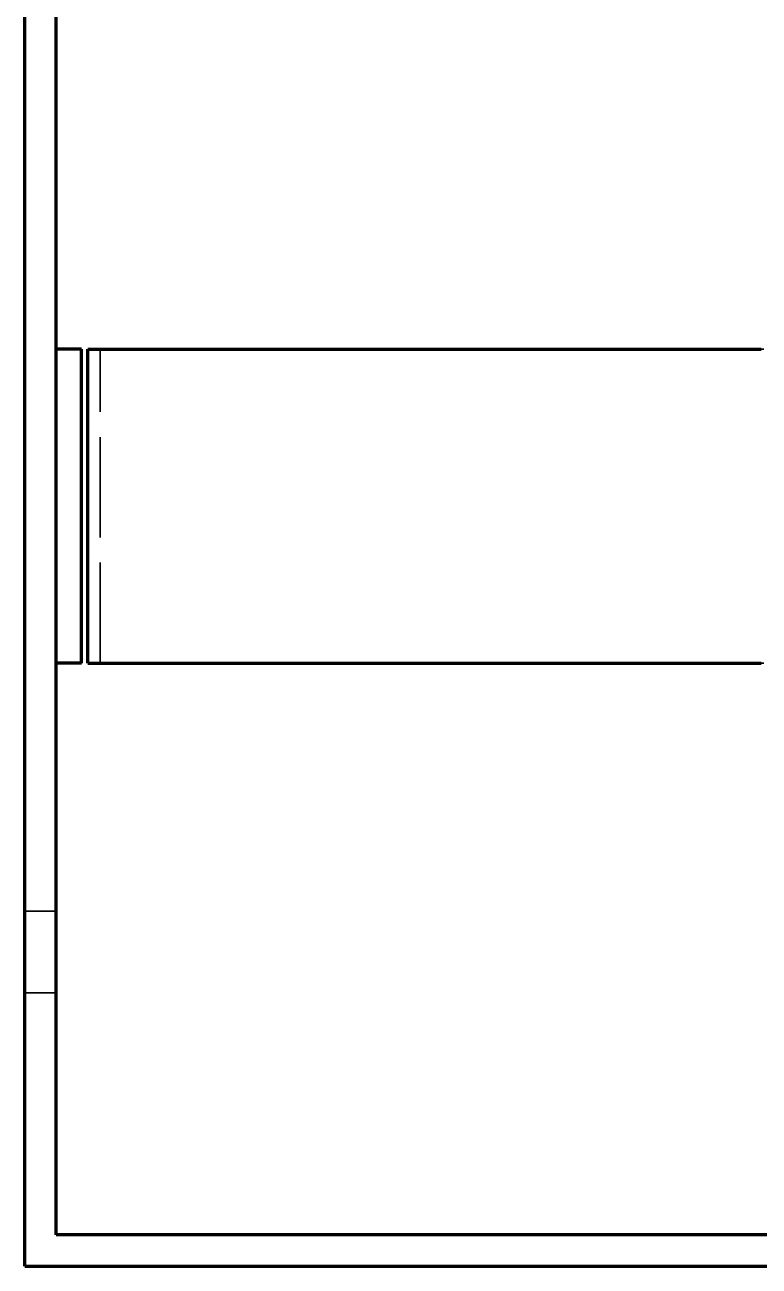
# Model space of a CAD drawing. Header units: millimetres. Extents: x 0 to 420, y 0 to 297.
# Drawn here: x 152.88 to 182.09, y 172.88 to 222.28 of the extents above; entities that cross this region are included whole.
import ezdxf

# ---------------------------------------------------------------- set-up
doc = ezdxf.new("R2010")
doc.units = ezdxf.units.MM
doc.linetypes.add('IRAM-E-TRAZOS', pattern=[5, 4, -1])
doc.layers.add('01-VISIBLE', color=7, linetype='CONTINUOUS', lineweight=70)
doc.layers.add('02-OCULTA', color=4, linetype='IRAM-E-TRAZOS', lineweight=35)

msp = doc.modelspace()

# ---------------------------------------------------------------- linework, layer by layer
at = {"layer": '01-VISIBLE'}
for p, q in [((152.875, 172.875), (152.875, 269.875)), ((154.125, 174.125), (154.125, 269.875)), ((155.125, 209.375), (154.125, 209.375)), ((155.125, 196.875), (155.125, 209.375)), ((155.375, 196.875), (155.375, 209.375)), ((155.125, 196.875), (154.125, 196.875)), ((218.375, 174.125), (154.125, 174.125)), ((152.875, 172.875), (219.625, 172.875))]:
    msp.add_line(p, q, dxfattribs=at)
for points in [[(155.375, 209.375), (155.575, 209.375), (155.775, 209.375), (155.975, 209.375), (156.175, 209.375), (156.375, 209.375), (156.575, 209.375), (156.775, 209.375), (156.975, 209.375), (157.175, 209.375), (157.375, 209.375), (157.575, 209.375), (157.775, 209.375), (157.975, 209.375), (158.175, 209.375), (158.375, 209.375), (158.575, 209.375), (158.775, 209.375), (158.975, 209.375), (159.175, 209.375), (159.375, 209.375), (159.575, 209.375), (159.775, 209.375), (159.975, 209.375), (160.175, 209.375), (160.375, 209.375), (160.575, 209.375), (160.775, 209.375), (160.975, 209.375), (161.175, 209.375), (161.375, 209.375), (161.575, 209.375), (161.775, 209.375), (161.975, 209.375), (162.175, 209.375), (162.375, 209.375), (162.575, 209.375), (162.775, 209.375), (162.975, 209.375), (163.175, 209.375), (163.375, 209.375), (163.575, 209.375), (163.775, 209.375), (163.975, 209.375), (164.175, 209.375), (164.375, 209.375), (164.575, 209.375), (164.775, 209.375), (164.975, 209.375), (165.175, 209.375), (165.375, 209.375), (165.575, 209.375), (165.775, 209.375), (165.975, 209.375), (166.175, 209.375), (166.375, 209.375), (166.575, 209.375), (166.775, 209.375), (166.975, 209.375), (167.175, 209.375), (167.375, 209.375), (167.575, 209.375), (167.775, 209.375), (167.975, 209.375), (168.175, 209.375), (168.375, 209.375), (168.575, 209.375), (168.775, 209.375), (168.975, 209.375), (169.175, 209.375), (169.375, 209.375), (169.575, 209.375), (169.775, 209.375), (169.975, 209.375), (170.175, 209.375), (170.375, 209.375), (170.575, 209.375), (170.775, 209.375), (170.975, 209.375), (171.175, 209.375), (171.375, 209.375), (171.575, 209.375), (171.775, 209.375), (171.975, 209.375), (172.175, 209.375), (172.375, 209.375), (172.575, 209.375), (172.775, 209.375), (172.975, 209.375), (173.175, 209.375), (173.375, 209.375), (173.575, 209.375), (173.775, 209.375), (173.975, 209.375), (174.175, 209.375), (174.375, 209.375), (174.575, 209.375), (174.775, 209.375), (174.975, 209.375), (175.175, 209.375), (175.375, 209.375), (175.575, 209.375), (175.775, 209.375), (175.975, 209.375), (176.175, 209.375), (176.375, 209.375), (176.575, 209.375), (176.775, 209.375), (176.975, 209.375), (177.175, 209.375), (177.375, 209.375), (177.575, 209.375), (177.775, 209.375), (177.975, 209.375), (178.175, 209.375), (178.375, 209.375), (178.575, 209.375), (178.775, 209.375), (178.975, 209.375), (179.175, 209.375), (179.375, 209.375), (179.575, 209.375), (179.775, 209.375), (179.975, 209.375), (180.175, 209.375), (180.375, 209.375), (180.575, 209.375), (180.775, 209.375), (180.975, 209.375), (181.175, 209.375), (181.375, 209.375), (181.575, 209.375), (181.775, 209.375), (181.975, 209.375), (182.175, 209.375)], [(155.375, 196.875), (155.575, 196.875), (155.775, 196.875), (155.975, 196.875), (156.175, 196.875), (156.375, 196.875), (156.575, 196.875), (156.775, 196.875), (156.975, 196.875), (157.175, 196.875), (157.375, 196.875), (157.575, 196.875), (157.775, 196.875), (157.975, 196.875), (158.175, 196.875), (158.375, 196.875), (158.575, 196.875), (158.775, 196.875), (158.975, 196.875), (159.175, 196.875), (159.375, 196.875), (159.575, 196.875), (159.775, 196.875), (159.975, 196.875), (160.175, 196.875), (160.375, 196.875), (160.575, 196.875), (160.775, 196.875), (160.975, 196.875), (161.175, 196.875), (161.375, 196.875), (161.575, 196.875), (161.775, 196.875), (161.975, 196.875), (162.175, 196.875), (162.375, 196.875), (162.575, 196.875), (162.775, 196.875), (162.975, 196.875), (163.175, 196.875), (163.375, 196.875), (163.575, 196.875), (163.775, 196.875), (163.975, 196.875), (164.175, 196.875), (164.375, 196.875), (164.575, 196.875), (164.775, 196.875), (164.975, 196.875), (165.175, 196.875), (165.375, 196.875), (165.575, 196.875), (165.775, 196.875), (165.975, 196.875), (166.175, 196.875), (166.375, 196.875), (166.575, 196.875), (166.775, 196.875), (166.975, 196.875), (167.175, 196.875), (167.375, 196.875), (167.575, 196.875), (167.775, 196.875), (167.975, 196.875), (168.175, 196.875), (168.375, 196.875), (168.575, 196.875), (168.775, 196.875), (168.975, 196.875), (169.175, 196.875), (169.375, 196.875), (169.575, 196.875), (169.775, 196.875), (169.975, 196.875), (170.175, 196.875), (170.375, 196.875), (170.575, 196.875), (170.775, 196.875), (170.975, 196.875), (171.175, 196.875), (171.375, 196.875), (171.575, 196.875), (171.775, 196.875), (171.975, 196.875), (172.175, 196.875), (172.375, 196.875), (172.575, 196.875), (172.775, 196.875), (172.975, 196.875), (173.175, 196.875), (173.375, 196.875), (173.575, 196.875), (173.775, 196.875), (173.975, 196.875), (174.175, 196.875), (174.375, 196.875), (174.575, 196.875), (174.775, 196.875), (174.975, 196.875), (175.175, 196.875), (175.375, 196.875), (175.575, 196.875), (175.775, 196.875), (175.975, 196.875), (176.175, 196.875), (176.375, 196.875), (176.575, 196.875), (176.775, 196.875), (176.975, 196.875), (177.175, 196.875), (177.375, 196.875), (177.575, 196.875), (177.775, 196.875), (177.975, 196.875), (178.175, 196.875), (178.375, 196.875), (178.575, 196.875), (178.775, 196.875), (178.975, 196.875), (179.175, 196.875), (179.375, 196.875), (179.575, 196.875), (179.775, 196.875), (179.975, 196.875), (180.175, 196.875), (180.375, 196.875), (180.575, 196.875), (180.775, 196.875), (180.975, 196.875), (181.175, 196.875), (181.375, 196.875), (181.575, 196.875), (181.775, 196.875), (181.975, 196.875), (182.175, 196.875)]]:
    msp.add_lwpolyline(points, dxfattribs=at)
at = {"layer": '02-OCULTA'}
for p, q in [((152.875, 172.875), (152.875, 269.875)), ((154.125, 174.125), (154.125, 269.875)), ((154.125, 196.875), (154.125, 209.375)), ((154.125, 196.875), (154.125, 209.375)), ((155.125, 209.375), (154.125, 209.375)), ((155.125, 196.875), (155.125, 209.375)), ((155.875, 196.875), (155.875, 209.375)), ((155.125, 196.875), (154.125, 196.875)), ((152.875, 187), (154.125, 187)), ((152.875, 187), (154.125, 187)), ((152.875, 183.75), (154.125, 183.75)), ((152.875, 183.75), (154.125, 183.75)), ((218.375, 174.125), (154.125, 174.125)), ((152.875, 172.875), (219.625, 172.875))]:
    msp.add_line(p, q, dxfattribs=at)
for points in [[(182.26, 209.375), (182.06, 209.375), (181.859, 209.375), (181.658, 209.375), (181.458, 209.375), (181.257, 209.375), (181.057, 209.375), (180.856, 209.375), (180.655, 209.375), (180.455, 209.375), (180.254, 209.375), (180.053, 209.375), (179.853, 209.375), (179.652, 209.375), (179.451, 209.375), (179.251, 209.375), (179.05, 209.375), (178.85, 209.375), (178.649, 209.375), (178.448, 209.375), (178.248, 209.375), (178.047, 209.375), (177.846, 209.375), (177.646, 209.375), (177.445, 209.375), (177.244, 209.375), (177.044, 209.375), (176.843, 209.375), (176.643, 209.375), (176.442, 209.375), (176.241, 209.375), (176.041, 209.375), (175.84, 209.375), (175.639, 209.375), (175.439, 209.375), (175.238, 209.375), (175.037, 209.375), (174.837, 209.375), (174.636, 209.375), (174.436, 209.375), (174.235, 209.375), (174.034, 209.375), (173.834, 209.375), (173.633, 209.375), (173.432, 209.375), (173.232, 209.375), (173.031, 209.375), (172.83, 209.375), (172.63, 209.375), (172.429, 209.375), (172.229, 209.375), (172.028, 209.375), (171.827, 209.375), (171.627, 209.375), (171.426, 209.375), (171.225, 209.375), (171.025, 209.375), (170.824, 209.375), (170.623, 209.375), (170.423, 209.375), (170.222, 209.375), (170.021, 209.375), (169.821, 209.375), (169.62, 209.375), (169.42, 209.375), (169.219, 209.375), (169.018, 209.375), (168.818, 209.375), (168.617, 209.375), (168.416, 209.375), (168.216, 209.375), (168.015, 209.375), (167.814, 209.375), (167.614, 209.375), (167.413, 209.375), (167.213, 209.375), (167.012, 209.375), (166.811, 209.375), (166.611, 209.375), (166.41, 209.375), (166.209, 209.375), (166.009, 209.375), (165.808, 209.375), (165.607, 209.375), (165.407, 209.375), (165.206, 209.375), (165.006, 209.375), (164.805, 209.375), (164.604, 209.375), (164.404, 209.375), (164.203, 209.375), (164.002, 209.375), (163.802, 209.375), (163.601, 209.375), (163.4, 209.375), (163.2, 209.375), (162.999, 209.375), (162.799, 209.375), (162.598, 209.375), (162.397, 209.375), (162.197, 209.375), (161.996, 209.375), (161.795, 209.375), (161.595, 209.375), (161.394, 209.375), (161.193, 209.375), (160.993, 209.375), (160.792, 209.375), (160.592, 209.375), (160.391, 209.375), (160.19, 209.375), (159.99, 209.375), (159.789, 209.375), (159.588, 209.375), (159.388, 209.375), (159.187, 209.375), (158.986, 209.375), (158.786, 209.375), (158.585, 209.375), (158.385, 209.375), (158.184, 209.375), (157.983, 209.375), (157.783, 209.375), (157.582, 209.375), (157.381, 209.375), (157.181, 209.375), (156.98, 209.375), (156.779, 209.375), (156.579, 209.375), (156.378, 209.375), (156.178, 209.375), (155.977, 209.375), (155.776, 209.375), (155.576, 209.375), (155.375, 209.375)], [(182.275, 209.375), (182.075, 209.375), (181.875, 209.375), (181.675, 209.375), (181.475, 209.375), (181.275, 209.375), (181.075, 209.375), (180.875, 209.375), (180.675, 209.375), (180.475, 209.375), (180.275, 209.375), (180.075, 209.375), (179.875, 209.375), (179.675, 209.375), (179.475, 209.375), (179.275, 209.375), (179.075, 209.375), (178.875, 209.375), (178.675, 209.375), (178.475, 209.375), (178.275, 209.375), (178.075, 209.375), (177.875, 209.375), (177.675, 209.375), (177.475, 209.375), (177.275, 209.375), (177.075, 209.375), (176.875, 209.375), (176.675, 209.375), (176.475, 209.375), (176.275, 209.375), (176.075, 209.375), (175.875, 209.375), (175.675, 209.375), (175.475, 209.375), (175.275, 209.375), (175.075, 209.375), (174.875, 209.375), (174.675, 209.375), (174.475, 209.375), (174.275, 209.375), (174.075, 209.375), (173.875, 209.375), (173.675, 209.375), (173.475, 209.375), (173.275, 209.375), (173.075, 209.375), (172.875, 209.375), (172.675, 209.375), (172.475, 209.375), (172.275, 209.375), (172.075, 209.375), (171.875, 209.375), (171.675, 209.375), (171.475, 209.375), (171.275, 209.375), (171.075, 209.375), (170.875, 209.375), (170.675, 209.375), (170.475, 209.375), (170.275, 209.375), (170.075, 209.375), (169.875, 209.375), (169.675, 209.375), (169.475, 209.375), (169.275, 209.375), (169.075, 209.375), (168.875, 209.375), (168.675, 209.375), (168.475, 209.375), (168.275, 209.375), (168.075, 209.375), (167.875, 209.375), (167.675, 209.375), (167.475, 209.375), (167.275, 209.375), (167.075, 209.375), (166.875, 209.375), (166.675, 209.375), (166.475, 209.375), (166.275, 209.375), (166.075, 209.375), (165.875, 209.375), (165.675, 209.375), (165.475, 209.375), (165.275, 209.375), (165.075, 209.375), (164.875, 209.375), (164.675, 209.375), (164.475, 209.375), (164.275, 209.375), (164.075, 209.375), (163.875, 209.375), (163.675, 209.375), (163.475, 209.375), (163.275, 209.375), (163.075, 209.375), (162.875, 209.375), (162.675, 209.375), (162.475, 209.375), (162.275, 209.375), (162.075, 209.375), (161.875, 209.375), (161.675, 209.375), (161.475, 209.375), (161.275, 209.375), (161.075, 209.375), (160.875, 209.375), (160.675, 209.375), (160.475, 209.375), (160.275, 209.375), (160.075, 209.375), (159.875, 209.375), (159.675, 209.375), (159.475, 209.375), (159.275, 209.375), (159.075, 209.375), (158.875, 209.375), (158.675, 209.375), (158.475, 209.375), (158.275, 209.375), (158.075, 209.375), (157.875, 209.375), (157.675, 209.375), (157.475, 209.375), (157.275, 209.375), (157.075, 209.375), (156.875, 209.375), (156.675, 209.375), (156.475, 209.375), (156.275, 209.375), (156.075, 209.375), (155.875, 209.375)], [(155.875, 209.375), (156.075, 209.375), (156.275, 209.375), (156.475, 209.375), (156.675, 209.375), (156.875, 209.375), (157.075, 209.375), (157.275, 209.375), (157.475, 209.375), (157.675, 209.375), (157.875, 209.375), (158.075, 209.375), (158.275, 209.375), (158.475, 209.375), (158.675, 209.375), (158.875, 209.375), (159.075, 209.375), (159.275, 209.375), (159.475, 209.375), (159.675, 209.375), (159.875, 209.375), (160.075, 209.375), (160.275, 209.375), (160.475, 209.375), (160.675, 209.375), (160.875, 209.375), (161.075, 209.375), (161.275, 209.375), (161.475, 209.375), (161.675, 209.375), (161.875, 209.375), (162.075, 209.375), (162.275, 209.375), (162.475, 209.375), (162.675, 209.375), (162.875, 209.375), (163.075, 209.375), (163.275, 209.375), (163.475, 209.375), (163.675, 209.375), (163.875, 209.375), (164.075, 209.375), (164.275, 209.375), (164.475, 209.375), (164.675, 209.375), (164.875, 209.375), (165.075, 209.375), (165.275, 209.375), (165.475, 209.375), (165.675, 209.375), (165.875, 209.375), (166.075, 209.375), (166.275, 209.375), (166.475, 209.375), (166.675, 209.375), (166.875, 209.375), (167.075, 209.375), (167.275, 209.375), (167.475, 209.375), (167.675, 209.375), (167.875, 209.375), (168.075, 209.375), (168.275, 209.375), (168.475, 209.375), (168.675, 209.375), (168.875, 209.375), (169.075, 209.375), (169.275, 209.375), (169.475, 209.375), (169.675, 209.375), (169.875, 209.375), (170.075, 209.375), (170.275, 209.375), (170.475, 209.375), (170.675, 209.375), (170.875, 209.375), (171.075, 209.375), (171.275, 209.375), (171.475, 209.375), (171.675, 209.375), (171.875, 209.375), (172.075, 209.375), (172.275, 209.375), (172.475, 209.375), (172.675, 209.375), (172.875, 209.375), (173.075, 209.375), (173.275, 209.375), (173.475, 209.375), (173.675, 209.375), (173.875, 209.375), (174.075, 209.375), (174.275, 209.375), (174.475, 209.375), (174.675, 209.375), (174.875, 209.375), (175.075, 209.375), (175.275, 209.375), (175.475, 209.375), (175.675, 209.375), (175.875, 209.375), (176.075, 209.375), (176.275, 209.375), (176.475, 209.375), (176.675, 209.375), (176.875, 209.375), (177.075, 209.375), (177.275, 209.375), (177.475, 209.375), (177.675, 209.375), (177.875, 209.375), (178.075, 209.375), (178.275, 209.375), (178.475, 209.375), (178.675, 209.375), (178.875, 209.375), (179.075, 209.375), (179.275, 209.375), (179.475, 209.375), (179.675, 209.375), (179.875, 209.375), (180.075, 209.375), (180.275, 209.375), (180.475, 209.375), (180.675, 209.375), (180.875, 209.375), (181.075, 209.375), (181.275, 209.375), (181.475, 209.375), (181.675, 209.375), (181.875, 209.375), (182.075, 209.375), (182.275, 209.375)], [(182.26, 196.875), (182.06, 196.875), (181.859, 196.875), (181.658, 196.875), (181.458, 196.875), (181.257, 196.875), (181.057, 196.875), (180.856, 196.875), (180.655, 196.875), (180.455, 196.875), (180.254, 196.875), (180.053, 196.875), (179.853, 196.875), (179.652, 196.875), (179.451, 196.875), (179.251, 196.875), (179.05, 196.875), (178.85, 196.875), (178.649, 196.875), (178.448, 196.875), (178.248, 196.875), (178.047, 196.875), (177.846, 196.875), (177.646, 196.875), (177.445, 196.875), (177.244, 196.875), (177.044, 196.875), (176.843, 196.875), (176.643, 196.875), (176.442, 196.875), (176.241, 196.875), (176.041, 196.875), (175.84, 196.875), (175.639, 196.875), (175.439, 196.875), (175.238, 196.875), (175.037, 196.875), (174.837, 196.875), (174.636, 196.875), (174.436, 196.875), (174.235, 196.875), (174.034, 196.875), (173.834, 196.875), (173.633, 196.875), (173.432, 196.875), (173.232, 196.875), (173.031, 196.875), (172.83, 196.875), (172.63, 196.875), (172.429, 196.875), (172.229, 196.875), (172.028, 196.875), (171.827, 196.875), (171.627, 196.875), (171.426, 196.875), (171.225, 196.875), (171.025, 196.875), (170.824, 196.875), (170.623, 196.875), (170.423, 196.875), (170.222, 196.875), (170.021, 196.875), (169.821, 196.875), (169.62, 196.875), (169.42, 196.875), (169.219, 196.875), (169.018, 196.875), (168.818, 196.875), (168.617, 196.875), (168.416, 196.875), (168.216, 196.875), (168.015, 196.875), (167.814, 196.875), (167.614, 196.875), (167.413, 196.875), (167.213, 196.875), (167.012, 196.875), (166.811, 196.875), (166.611, 196.875), (166.41, 196.875), (166.209, 196.875), (166.009, 196.875), (165.808, 196.875), (165.607, 196.875), (165.407, 196.875), (165.206, 196.875), (165.006, 196.875), (164.805, 196.875), (164.604, 196.875), (164.404, 196.875), (164.203, 196.875), (164.002, 196.875), (163.802, 196.875), (163.601, 196.875), (163.4, 196.875), (163.2, 196.875), (162.999, 196.875), (162.799, 196.875), (162.598, 196.875), (162.397, 196.875), (162.197, 196.875), (161.996, 196.875), (161.795, 196.875), (161.595, 196.875), (161.394, 196.875), (161.193, 196.875), (160.993, 196.875), (160.792, 196.875), (160.592, 196.875), (160.391, 196.875), (160.19, 196.875), (159.99, 196.875), (159.789, 196.875), (159.588, 196.875), (159.388, 196.875), (159.187, 196.875), (158.986, 196.875), (158.786, 196.875), (158.585, 196.875), (158.385, 196.875), (158.184, 196.875), (157.983, 196.875), (157.783, 196.875), (157.582, 196.875), (157.381, 196.875), (157.181, 196.875), (156.98, 196.875), (156.779, 196.875), (156.579, 196.875), (156.378, 196.875), (156.178, 196.875), (155.977, 196.875), (155.776, 196.875), (155.576, 196.875), (155.375, 196.875)], [(182.275, 196.875), (182.075, 196.875), (181.875, 196.875), (181.675, 196.875), (181.475, 196.875), (181.275, 196.875), (181.075, 196.875), (180.875, 196.875), (180.675, 196.875), (180.475, 196.875), (180.275, 196.875), (180.075, 196.875), (179.875, 196.875), (179.675, 196.875), (179.475, 196.875), (179.275, 196.875), (179.075, 196.875), (178.875, 196.875), (178.675, 196.875), (178.475, 196.875), (178.275, 196.875), (178.075, 196.875), (177.875, 196.875), (177.675, 196.875), (177.475, 196.875), (177.275, 196.875), (177.075, 196.875), (176.875, 196.875), (176.675, 196.875), (176.475, 196.875), (176.275, 196.875), (176.075, 196.875), (175.875, 196.875), (175.675, 196.875), (175.475, 196.875), (175.275, 196.875), (175.075, 196.875), (174.875, 196.875), (174.675, 196.875), (174.475, 196.875), (174.275, 196.875), (174.075, 196.875), (173.875, 196.875), (173.675, 196.875), (173.475, 196.875), (173.275, 196.875), (173.075, 196.875), (172.875, 196.875), (172.675, 196.875), (172.475, 196.875), (172.275, 196.875), (172.075, 196.875), (171.875, 196.875), (171.675, 196.875), (171.475, 196.875), (171.275, 196.875), (171.075, 196.875), (170.875, 196.875), (170.675, 196.875), (170.475, 196.875), (170.275, 196.875), (170.075, 196.875), (169.875, 196.875), (169.675, 196.875), (169.475, 196.875), (169.275, 196.875), (169.075, 196.875), (168.875, 196.875), (168.675, 196.875), (168.475, 196.875), (168.275, 196.875), (168.075, 196.875), (167.875, 196.875), (167.675, 196.875), (167.475, 196.875), (167.275, 196.875), (167.075, 196.875), (166.875, 196.875), (166.675, 196.875), (166.475, 196.875), (166.275, 196.875), (166.075, 196.875), (165.875, 196.875), (165.675, 196.875), (165.475, 196.875), (165.275, 196.875), (165.075, 196.875), (164.875, 196.875), (164.675, 196.875), (164.475, 196.875), (164.275, 196.875), (164.075, 196.875), (163.875, 196.875), (163.675, 196.875), (163.475, 196.875), (163.275, 196.875), (163.075, 196.875), (162.875, 196.875), (162.675, 196.875), (162.475, 196.875), (162.275, 196.875), (162.075, 196.875), (161.875, 196.875), (161.675, 196.875), (161.475, 196.875), (161.275, 196.875), (161.075, 196.875), (160.875, 196.875), (160.675, 196.875), (160.475, 196.875), (160.275, 196.875), (160.075, 196.875), (159.875, 196.875), (159.675, 196.875), (159.475, 196.875), (159.275, 196.875), (159.075, 196.875), (158.875, 196.875), (158.675, 196.875), (158.475, 196.875), (158.275, 196.875), (158.075, 196.875), (157.875, 196.875), (157.675, 196.875), (157.475, 196.875), (157.275, 196.875), (157.075, 196.875), (156.875, 196.875), (156.675, 196.875), (156.475, 196.875), (156.275, 196.875), (156.075, 196.875), (155.875, 196.875)], [(155.875, 196.875), (156.075, 196.875), (156.275, 196.875), (156.475, 196.875), (156.675, 196.875), (156.875, 196.875), (157.075, 196.875), (157.275, 196.875), (157.475, 196.875), (157.675, 196.875), (157.875, 196.875), (158.075, 196.875), (158.275, 196.875), (158.475, 196.875), (158.675, 196.875), (158.875, 196.875), (159.075, 196.875), (159.275, 196.875), (159.475, 196.875), (159.675, 196.875), (159.875, 196.875), (160.075, 196.875), (160.275, 196.875), (160.475, 196.875), (160.675, 196.875), (160.875, 196.875), (161.075, 196.875), (161.275, 196.875), (161.475, 196.875), (161.675, 196.875), (161.875, 196.875), (162.075, 196.875), (162.275, 196.875), (162.475, 196.875), (162.675, 196.875), (162.875, 196.875), (163.075, 196.875), (163.275, 196.875), (163.475, 196.875), (163.675, 196.875), (163.875, 196.875), (164.075, 196.875), (164.275, 196.875), (164.475, 196.875), (164.675, 196.875), (164.875, 196.875), (165.075, 196.875), (165.275, 196.875), (165.475, 196.875), (165.675, 196.875), (165.875, 196.875), (166.075, 196.875), (166.275, 196.875), (166.475, 196.875), (166.675, 196.875), (166.875, 196.875), (167.075, 196.875), (167.275, 196.875), (167.475, 196.875), (167.675, 196.875), (167.875, 196.875), (168.075, 196.875), (168.275, 196.875), (168.475, 196.875), (168.675, 196.875), (168.875, 196.875), (169.075, 196.875), (169.275, 196.875), (169.475, 196.875), (169.675, 196.875), (169.875, 196.875), (170.075, 196.875), (170.275, 196.875), (170.475, 196.875), (170.675, 196.875), (170.875, 196.875), (171.075, 196.875), (171.275, 196.875), (171.475, 196.875), (171.675, 196.875), (171.875, 196.875), (172.075, 196.875), (172.275, 196.875), (172.475, 196.875), (172.675, 196.875), (172.875, 196.875), (173.075, 196.875), (173.275, 196.875), (173.475, 196.875), (173.675, 196.875), (173.875, 196.875), (174.075, 196.875), (174.275, 196.875), (174.475, 196.875), (174.675, 196.875), (174.875, 196.875), (175.075, 196.875), (175.275, 196.875), (175.475, 196.875), (175.675, 196.875), (175.875, 196.875), (176.075, 196.875), (176.275, 196.875), (176.475, 196.875), (176.675, 196.875), (176.875, 196.875), (177.075, 196.875), (177.275, 196.875), (177.475, 196.875), (177.675, 196.875), (177.875, 196.875), (178.075, 196.875), (178.275, 196.875), (178.475, 196.875), (178.675, 196.875), (178.875, 196.875), (179.075, 196.875), (179.275, 196.875), (179.475, 196.875), (179.675, 196.875), (179.875, 196.875), (180.075, 196.875), (180.275, 196.875), (180.475, 196.875), (180.675, 196.875), (180.875, 196.875), (181.075, 196.875), (181.275, 196.875), (181.475, 196.875), (181.675, 196.875), (181.875, 196.875), (182.075, 196.875), (182.275, 196.875)], [(152.875, 183.75), (152.875, 183.953), (152.875, 184.156), (152.875, 184.359), (152.875, 184.562), (152.875, 184.766), (152.875, 184.969), (152.875, 185.172), (152.875, 185.375), (152.875, 185.578), (152.875, 185.781), (152.875, 185.984), (152.875, 186.188), (152.875, 186.391), (152.875, 186.594), (152.875, 186.797), (152.875, 187)], [(152.875, 187), (152.875, 186.797), (152.875, 186.594), (152.875, 186.391), (152.875, 186.188), (152.875, 185.984), (152.875, 185.781), (152.875, 185.578), (152.875, 185.375), (152.875, 185.172), (152.875, 184.969), (152.875, 184.766), (152.875, 184.562), (152.875, 184.359), (152.875, 184.156), (152.875, 183.953), (152.875, 183.75)], [(152.875, 183.75), (152.875, 183.953), (152.875, 184.156), (152.875, 184.359), (152.875, 184.562), (152.875, 184.766), (152.875, 184.969), (152.875, 185.172), (152.875, 185.375), (152.875, 185.578), (152.875, 185.781), (152.875, 185.984), (152.875, 186.188), (152.875, 186.391), (152.875, 186.594), (152.875, 186.797), (152.875, 187)], [(152.875, 187), (152.875, 186.797), (152.875, 186.594), (152.875, 186.391), (152.875, 186.188), (152.875, 185.984), (152.875, 185.781), (152.875, 185.578), (152.875, 185.375), (152.875, 185.172), (152.875, 184.969), (152.875, 184.766), (152.875, 184.562), (152.875, 184.359), (152.875, 184.156), (152.875, 183.953), (152.875, 183.75)], [(154.125, 183.75), (154.125, 183.953), (154.125, 184.156), (154.125, 184.359), (154.125, 184.562), (154.125, 184.766), (154.125, 184.969), (154.125, 185.172), (154.125, 185.375), (154.125, 185.578), (154.125, 185.781), (154.125, 185.984), (154.125, 186.188), (154.125, 186.391), (154.125, 186.594), (154.125, 186.797), (154.125, 187)], [(154.125, 187), (154.125, 186.797), (154.125, 186.594), (154.125, 186.391), (154.125, 186.188), (154.125, 185.984), (154.125, 185.781), (154.125, 185.578), (154.125, 185.375), (154.125, 185.172), (154.125, 184.969), (154.125, 184.766), (154.125, 184.562), (154.125, 184.359), (154.125, 184.156), (154.125, 183.953), (154.125, 183.75)], [(154.125, 183.75), (154.125, 183.953), (154.125, 184.156), (154.125, 184.359), (154.125, 184.562), (154.125, 184.766), (154.125, 184.969), (154.125, 185.172), (154.125, 185.375), (154.125, 185.578), (154.125, 185.781), (154.125, 185.984), (154.125, 186.188), (154.125, 186.391), (154.125, 186.594), (154.125, 186.797), (154.125, 187)], [(154.125, 187), (154.125, 186.797), (154.125, 186.594), (154.125, 186.391), (154.125, 186.188), (154.125, 185.984), (154.125, 185.781), (154.125, 185.578), (154.125, 185.375), (154.125, 185.172), (154.125, 184.969), (154.125, 184.766), (154.125, 184.562), (154.125, 184.359), (154.125, 184.156), (154.125, 183.953), (154.125, 183.75)]]:
    msp.add_lwpolyline(points, dxfattribs=at)

doc.saveas('drawing.dxf')
